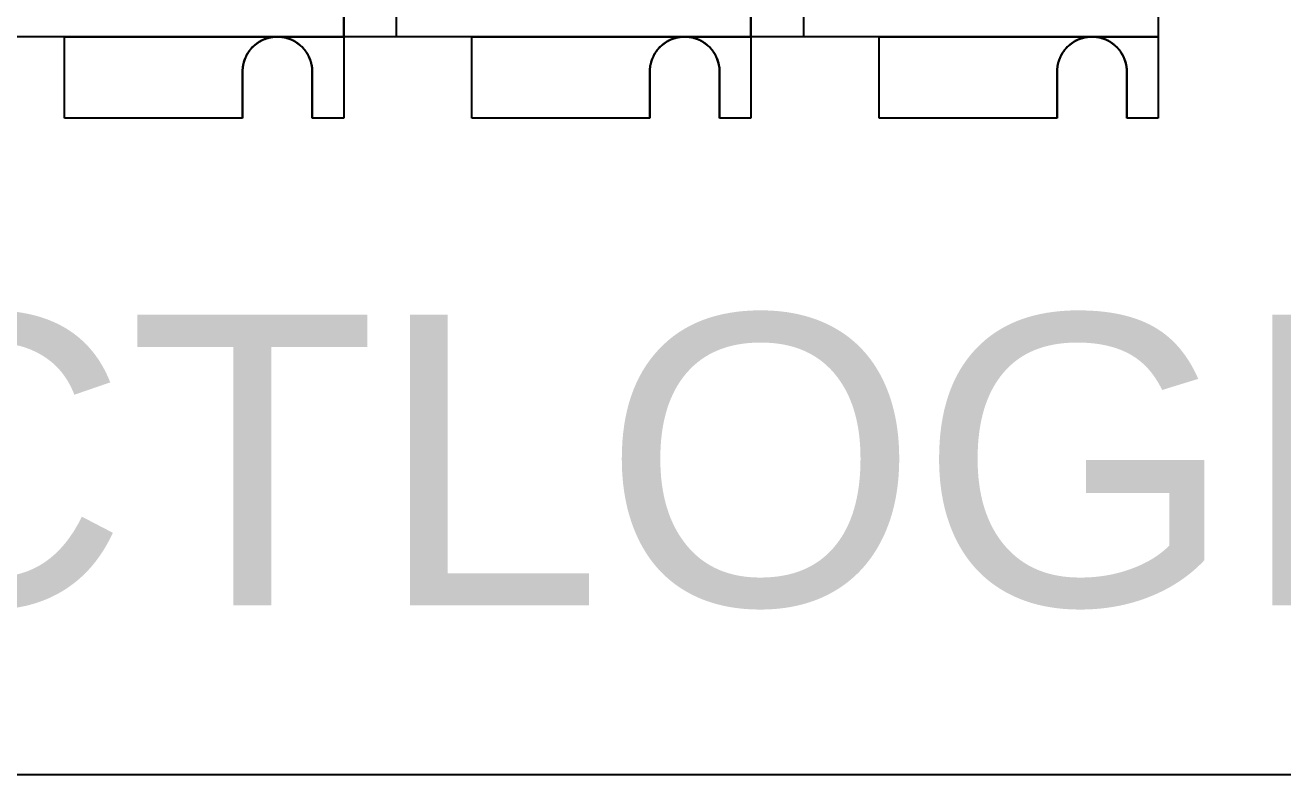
# Paper-space layout 'Sample Network Drawing - A1 Sheet' of a CAD drawing. Extents: x 49 to 806, y 22 to 564.
# Drawn here: x 395.59 to 406.4, y 187.67 to 194.12 of the extents above; entities that cross this region are included whole.
import ezdxf

# ---------------------------------------------------------------- set-up
doc = ezdxf.new("R2010")
doc.units = 0
doc.layers.add('N-ANNO-TEXT-EXST', color=252, linetype='Continuous', lineweight=18)
doc.layers.add('N-EQPM-EXST', color=252, linetype='Continuous', lineweight=25)
doc.styles.add('_CGS_2-5_NOTES', font='arial.ttf', dxfattribs={"height": 2.5})

psp = doc.layouts.new('Sample Network Drawing - A1 Sheet')

# ---------------------------------------------------------------- linework, layer by layer
at = {"layer": 'N-EQPM-EXST'}
for p, q in [((398.781, 205.82, -27.076), (398.781, 194.02, -27.076)), ((402.281, 205.82, -27.076), (402.281, 194.02, -27.076)), ((398.331, 194.02, -27.076), (398.331, 194.42, -27.076)), ((398.331, 194.02, -27.076), (398.331, 194.42, -27.076)), ((398.331, 194.42, -27.076), (398.331, 194.02, -27.076)), ((398.331, 194.42, -27.076), (398.331, 194.02, -27.076)), ((398.331, 194.42, -27.076), (398.331, 193.32, -27.076)), ((401.831, 194.02, -27.076), (401.831, 194.42, -27.076)), ((401.831, 194.02, -27.076), (401.831, 194.42, -27.076)), ((401.831, 194.42, -27.076), (401.831, 194.02, -27.076)), ((401.831, 194.42, -27.076), (401.831, 194.02, -27.076)), ((401.831, 194.42, -27.076), (401.831, 193.32, -27.076)), ((405.331, 194.42, -27.076), (405.331, 194.02, -27.076)), ((405.331, 194.42, -27.076), (405.331, 194.02, -27.076)), ((405.331, 194.42, -27.076), (405.331, 193.32, -27.076)), ((395.931, 194.02, -27.076), (394.831, 194.02, -27.076)), ((398.331, 194.02, -27.076), (395.281, 194.02, -27.076)), ((398.331, 194.02, -27.076), (395.281, 194.02, -27.076)), ((395.931, 194.02, -27.076), (395.931, 194.02, -27.076)), ((395.931, 194.02, -27.076), (397.761, 194.02, -27.076)), ((395.931, 193.32, -27.076), (395.931, 194.02, -27.076)), ((395.931, 194.02, -27.076), (395.931, 194.02, -27.076)), ((395.931, 193.32, -27.076), (395.931, 194.02, -27.076)), ((395.931, 194.02, -27.076), (397.761, 194.02, -27.076)), ((395.931, 193.32, -27.076), (395.931, 194.02, -27.076)), ((397.761, 194.02, -27.076), (398.331, 194.02, -27.076)), ((397.761, 194.02, -27.076), (398.331, 194.02, -27.076)), ((398.781, 194.02, -27.076), (398.331, 194.02, -27.076)), ((398.331, 194.02, -27.076), (398.331, 194.02, -27.076)), ((399.431, 194.02, -27.076), (398.331, 194.02, -27.076)), ((398.331, 194.02, -27.076), (398.331, 194.02, -27.076)), ((398.331, 194.02, -27.076), (398.331, 194.02, -27.076)), ((398.331, 194.02, -27.076), (398.331, 193.32, -27.076)), ((398.331, 194.02, -27.076), (398.331, 194.02, -27.076)), ((398.331, 194.02, -27.076), (398.331, 193.32, -27.076)), ((401.831, 194.02, -27.076), (398.781, 194.02, -27.076)), ((398.781, 194.02, -27.076), (398.781, 194.02, -27.076)), ((401.831, 194.02, -27.076), (398.781, 194.02, -27.076)), ((399.431, 194.02, -27.076), (399.431, 194.02, -27.076)), ((399.431, 194.02, -27.076), (401.261, 194.02, -27.076)), ((399.431, 193.32, -27.076), (399.431, 194.02, -27.076)), ((399.431, 194.02, -27.076), (399.431, 194.02, -27.076)), ((399.431, 193.32, -27.076), (399.431, 194.02, -27.076)), ((399.431, 194.02, -27.076), (401.261, 194.02, -27.076)), ((399.431, 193.32, -27.076), (399.431, 194.02, -27.076)), ((401.261, 194.02, -27.076), (401.831, 194.02, -27.076)), ((401.261, 194.02, -27.076), (401.831, 194.02, -27.076)), ((402.281, 194.02, -27.076), (401.831, 194.02, -27.076)), ((401.831, 194.02, -27.076), (401.831, 194.02, -27.076)), ((402.931, 194.02, -27.076), (401.831, 194.02, -27.076)), ((401.831, 194.02, -27.076), (401.831, 194.02, -27.076)), ((401.831, 194.02, -27.076), (401.831, 194.02, -27.076)), ((401.831, 194.02, -27.076), (401.831, 193.32, -27.076)), ((401.831, 194.02, -27.076), (401.831, 194.02, -27.076)), ((401.831, 194.02, -27.076), (401.831, 193.32, -27.076)), ((405.331, 194.02, -27.076), (402.281, 194.02, -27.076)), ((402.281, 194.02, -27.076), (402.281, 194.02, -27.076)), ((405.331, 194.02, -27.076), (402.281, 194.02, -27.076)), ((402.931, 194.02, -27.076), (402.931, 194.02, -27.076)), ((402.931, 194.02, -27.076), (404.761, 194.02, -27.076)), ((402.931, 193.32, -27.076), (402.931, 194.02, -27.076)), ((402.931, 194.02, -27.076), (402.931, 194.02, -27.076)), ((402.931, 193.32, -27.076), (402.931, 194.02, -27.076)), ((402.931, 194.02, -27.076), (404.761, 194.02, -27.076)), ((402.931, 193.32, -27.076), (402.931, 194.02, -27.076)), ((404.761, 194.02, -27.076), (405.331, 194.02, -27.076)), ((404.761, 194.02, -27.076), (405.331, 194.02, -27.076)), ((405.331, 194.02, -27.076), (405.331, 194.02, -27.076)), ((405.331, 194.02, -27.076), (405.331, 193.32, -27.076)), ((405.331, 194.02, -27.076), (405.331, 194.02, -27.076)), ((405.331, 194.02, -27.076), (405.331, 193.32, -27.076)), ((397.461, 193.32, -27.076), (397.461, 193.72, -27.076)), ((397.461, 193.72, -27.076), (397.461, 193.32, -27.076)), ((397.461, 193.32, -27.076), (397.461, 193.72, -27.076)), ((397.461, 193.72, -27.076), (397.461, 193.72, -27.076)), ((398.061, 193.72, -27.076), (398.061, 193.32, -27.076)), ((398.061, 193.72, -27.076), (398.061, 193.32, -27.076)), ((398.061, 193.32, -27.076), (398.061, 193.72, -27.076)), ((398.061, 193.72, -27.076), (398.061, 193.72, -27.076)), ((400.961, 193.32, -27.076), (400.961, 193.72, -27.076)), ((400.961, 193.72, -27.076), (400.961, 193.32, -27.076)), ((400.961, 193.32, -27.076), (400.961, 193.72, -27.076)), ((400.961, 193.72, -27.076), (400.961, 193.72, -27.076)), ((401.561, 193.72, -27.076), (401.561, 193.32, -27.076)), ((401.561, 193.72, -27.076), (401.561, 193.32, -27.076)), ((401.561, 193.32, -27.076), (401.561, 193.72, -27.076)), ((401.561, 193.72, -27.076), (401.561, 193.72, -27.076)), ((404.461, 193.32, -27.076), (404.461, 193.72, -27.076)), ((404.461, 193.72, -27.076), (404.461, 193.32, -27.076)), ((404.461, 193.32, -27.076), (404.461, 193.72, -27.076)), ((404.461, 193.72, -27.076), (404.461, 193.72, -27.076)), ((405.061, 193.72, -27.076), (405.061, 193.32, -27.076)), ((405.061, 193.72, -27.076), (405.061, 193.32, -27.076)), ((405.061, 193.32, -27.076), (405.061, 193.72, -27.076)), ((405.061, 193.72, -27.076), (405.061, 193.72, -27.076)), ((395.931, 193.32, -27.076), (395.931, 193.32, -27.076)), ((397.461, 193.32, -27.076), (395.931, 193.32, -27.076)), ((397.461, 193.32, -27.076), (395.931, 193.32, -27.076)), ((395.931, 193.32, -27.076), (395.931, 193.32, -27.076)), ((397.461, 193.32, -27.076), (395.931, 193.32, -27.076)), ((397.461, 193.32, -27.076), (397.461, 193.32, -27.076)), ((397.461, 193.32, -27.076), (397.461, 193.32, -27.076)), ((398.061, 193.32, -27.076), (398.061, 193.32, -27.076)), ((398.331, 193.32, -27.076), (398.061, 193.32, -27.076)), ((398.331, 193.32, -27.076), (398.061, 193.32, -27.076)), ((398.331, 193.32, -27.076), (398.061, 193.32, -27.076)), ((398.061, 193.32, -27.076), (398.061, 193.32, -27.076)), ((398.331, 193.32, -27.076), (398.331, 193.32, -27.076)), ((398.331, 193.32, -27.076), (398.331, 193.32, -27.076)), ((399.431, 193.32, -27.076), (399.431, 193.32, -27.076)), ((400.961, 193.32, -27.076), (399.431, 193.32, -27.076)), ((400.961, 193.32, -27.076), (399.431, 193.32, -27.076)), ((399.431, 193.32, -27.076), (399.431, 193.32, -27.076)), ((400.961, 193.32, -27.076), (399.431, 193.32, -27.076)), ((400.961, 193.32, -27.076), (400.961, 193.32, -27.076)), ((400.961, 193.32, -27.076), (400.961, 193.32, -27.076)), ((401.561, 193.32, -27.076), (401.561, 193.32, -27.076)), ((401.831, 193.32, -27.076), (401.561, 193.32, -27.076)), ((401.831, 193.32, -27.076), (401.561, 193.32, -27.076)), ((401.831, 193.32, -27.076), (401.561, 193.32, -27.076)), ((401.561, 193.32, -27.076), (401.561, 193.32, -27.076)), ((401.831, 193.32, -27.076), (401.831, 193.32, -27.076)), ((401.831, 193.32, -27.076), (401.831, 193.32, -27.076)), ((402.931, 193.32, -27.076), (402.931, 193.32, -27.076)), ((404.461, 193.32, -27.076), (402.931, 193.32, -27.076)), ((404.461, 193.32, -27.076), (402.931, 193.32, -27.076)), ((402.931, 193.32, -27.076), (402.931, 193.32, -27.076)), ((404.461, 193.32, -27.076), (402.931, 193.32, -27.076)), ((404.461, 193.32, -27.076), (404.461, 193.32, -27.076)), ((404.461, 193.32, -27.076), (404.461, 193.32, -27.076)), ((405.061, 193.32, -27.076), (405.061, 193.32, -27.076)), ((405.331, 193.32, -27.076), (405.061, 193.32, -27.076)), ((405.331, 193.32, -27.076), (405.061, 193.32, -27.076)), ((405.331, 193.32, -27.076), (405.061, 193.32, -27.076)), ((405.061, 193.32, -27.076), (405.061, 193.32, -27.076)), ((405.331, 193.32, -27.076), (405.331, 193.32, -27.076)), ((405.331, 193.32, -27.076), (405.331, 193.32, -27.076))]:
    psp.add_line(p, q, dxfattribs=at)
psp.add_lwpolyline([(368.815, 214.882), (427.916, 214.882, -0.414214), (430.104, 212.694), (430.104, 189.861, -0.414214), (427.916, 187.673), (368.815, 187.673, -0.414214), (366.627, 189.861), (366.627, 212.694, -0.414214)], format="xyb", close=True, dxfattribs=at)
at = {"layer": 'N-EQPM-EXST', "elevation": -27.076, "flags": 128}
for points in [[(398.061, 193.72), (398.061, 193.722), (398.061, 193.725), (398.061, 193.727), (398.061, 193.729), (398.061, 193.732), (398.061, 193.734), (398.061, 193.737), (398.06, 193.739), (398.06, 193.742), (398.06, 193.744), (398.06, 193.746), (398.06, 193.749), (398.059, 193.751), (398.059, 193.754), (398.059, 193.756), (398.059, 193.758), (398.058, 193.761), (398.058, 193.763), (398.058, 193.766), (398.057, 193.768), (398.057, 193.77), (398.056, 193.773), (398.056, 193.775), (398.055, 193.777), (398.055, 193.78), (398.054, 193.782), (398.054, 193.785), (398.053, 193.787), (398.053, 193.789), (398.052, 193.792), (398.052, 193.794), (398.051, 193.796), (398.051, 193.799), (398.05, 193.801), (398.049, 193.803), (398.049, 193.806), (398.048, 193.808), (398.047, 193.81), (398.046, 193.812), (398.046, 193.815), (398.045, 193.817), (398.044, 193.819), (398.043, 193.822), (398.042, 193.824), (398.042, 193.826), (398.041, 193.828), (398.04, 193.831), (398.039, 193.833), (398.038, 193.835), (398.037, 193.837), (398.036, 193.84), (398.035, 193.842), (398.034, 193.844), (398.033, 193.846), (398.032, 193.848), (398.031, 193.851), (398.03, 193.853), (398.029, 193.855), (398.028, 193.857), (398.027, 193.859), (398.026, 193.861), (398.024, 193.863), (398.023, 193.866), (398.022, 193.868), (398.021, 193.87), (398.02, 193.872), (398.018, 193.874), (398.017, 193.876), (398.016, 193.878), (398.015, 193.88), (398.013, 193.882), (398.012, 193.884), (398.011, 193.886), (398.009, 193.888), (398.008, 193.89), (398.007, 193.892), (398.005, 193.894), (398.004, 193.896), (398.002, 193.898), (398.001, 193.9), (397.999, 193.902), (397.998, 193.904), (397.997, 193.906), (397.995, 193.908), (397.993, 193.91), (397.992, 193.911), (397.99, 193.913), (397.989, 193.915), (397.987, 193.917), (397.986, 193.919), (397.984, 193.921), (397.982, 193.922), (397.981, 193.924), (397.979, 193.926), (397.978, 193.928), (397.976, 193.929), (397.974, 193.931), (397.972, 193.933), (397.971, 193.934), (397.969, 193.936), (397.967, 193.938), (397.965, 193.939), (397.964, 193.941), (397.962, 193.943), (397.96, 193.944), (397.958, 193.946), (397.956, 193.947), (397.955, 193.949), (397.953, 193.951), (397.951, 193.952), (397.949, 193.954), (397.947, 193.955), (397.945, 193.957), (397.943, 193.958), (397.941, 193.96), (397.939, 193.961), (397.938, 193.962), (397.936, 193.964), (397.934, 193.965), (397.932, 193.967), (397.93, 193.968), (397.928, 193.969), (397.926, 193.971), (397.924, 193.972), (397.922, 193.973), (397.919, 193.975), (397.917, 193.976), (397.915, 193.977), (397.913, 193.978), (397.911, 193.98), (397.909, 193.981), (397.907, 193.982), (397.905, 193.983), (397.903, 193.984), (397.901, 193.985), (397.898, 193.987), (397.896, 193.988), (397.894, 193.989), (397.892, 193.99), (397.89, 193.991), (397.888, 193.992), (397.885, 193.993), (397.883, 193.994), (397.881, 193.995), (397.879, 193.996), (397.877, 193.997), (397.874, 193.998), (397.872, 193.999), (397.87, 193.999), (397.868, 194), (397.865, 194.001), (397.863, 194.002), (397.861, 194.003), (397.859, 194.004), (397.856, 194.004), (397.854, 194.005), (397.852, 194.006), (397.849, 194.007), (397.847, 194.007), (397.845, 194.008), (397.842, 194.009), (397.84, 194.009), (397.838, 194.01), (397.835, 194.01), (397.833, 194.011), (397.831, 194.012), (397.828, 194.012), (397.826, 194.013), (397.824, 194.013), (397.821, 194.014), (397.819, 194.014), (397.817, 194.015), (397.814, 194.015), (397.812, 194.015), (397.809, 194.016), (397.807, 194.016), (397.805, 194.017), (397.802, 194.017), (397.8, 194.017), (397.797, 194.018), (397.795, 194.018), (397.793, 194.018), (397.79, 194.018), (397.788, 194.019), (397.785, 194.019), (397.783, 194.019), (397.781, 194.019), (397.778, 194.019), (397.776, 194.019), (397.773, 194.02), (397.771, 194.02), (397.769, 194.02), (397.766, 194.02), (397.764, 194.02), (397.761, 194.02), (397.759, 194.02), (397.757, 194.02), (397.754, 194.02), (397.752, 194.02), (397.749, 194.02), (397.747, 194.019), (397.744, 194.019), (397.742, 194.019), (397.74, 194.019), (397.737, 194.019), (397.735, 194.019), (397.732, 194.018), (397.73, 194.018), (397.728, 194.018), (397.725, 194.018), (397.723, 194.017), (397.72, 194.017), (397.718, 194.017), (397.716, 194.016), (397.713, 194.016), (397.711, 194.015), (397.709, 194.015), (397.706, 194.015), (397.704, 194.014), (397.701, 194.014), (397.699, 194.013), (397.697, 194.013), (397.694, 194.012), (397.692, 194.012), (397.69, 194.011), (397.687, 194.01), (397.685, 194.01), (397.683, 194.009), (397.68, 194.009), (397.678, 194.008), (397.676, 194.007), (397.673, 194.007), (397.671, 194.006), (397.669, 194.005), (397.666, 194.004), (397.664, 194.004), (397.662, 194.003), (397.66, 194.002), (397.657, 194.001), (397.655, 194), (397.653, 193.999), (397.651, 193.999), (397.648, 193.998), (397.646, 193.997), (397.644, 193.996), (397.642, 193.995), (397.639, 193.994), (397.637, 193.993), (397.635, 193.992), (397.633, 193.991), (397.631, 193.99), (397.629, 193.989), (397.626, 193.988), (397.624, 193.987), (397.622, 193.985), (397.62, 193.984), (397.618, 193.983), (397.616, 193.982), (397.614, 193.981), (397.612, 193.98), (397.609, 193.978), (397.607, 193.977), (397.605, 193.976), (397.603, 193.975), (397.601, 193.973), (397.599, 193.972), (397.597, 193.971), (397.595, 193.969), (397.593, 193.968), (397.591, 193.967), (397.589, 193.965), (397.587, 193.964), (397.585, 193.962), (397.583, 193.961), (397.581, 193.96), (397.579, 193.958), (397.578, 193.957), (397.576, 193.955), (397.574, 193.954), (397.572, 193.952), (397.57, 193.951), (397.568, 193.949), (397.566, 193.947), (397.564, 193.946), (397.563, 193.944), (397.561, 193.943), (397.559, 193.941), (397.557, 193.939), (397.556, 193.938), (397.554, 193.936), (397.552, 193.934), (397.55, 193.933), (397.549, 193.931), (397.547, 193.929), (397.545, 193.928), (397.544, 193.926), (397.542, 193.924), (397.54, 193.922), (397.539, 193.921), (397.537, 193.919), (397.535, 193.917), (397.534, 193.915), (397.532, 193.913), (397.531, 193.911), (397.529, 193.91), (397.528, 193.908), (397.526, 193.906), (397.525, 193.904), (397.523, 193.902), (397.522, 193.9), (397.52, 193.898), (397.519, 193.896), (397.518, 193.894), (397.516, 193.892), (397.515, 193.89), (397.513, 193.888), (397.512, 193.886), (397.511, 193.884), (397.509, 193.882), (397.508, 193.88), (397.507, 193.878), (397.506, 193.876), (397.504, 193.874), (397.503, 193.872), (397.502, 193.87), (397.501, 193.868), (397.499, 193.866), (397.498, 193.863), (397.497, 193.861), (397.496, 193.859), (397.495, 193.857), (397.494, 193.855), (397.493, 193.853), (397.492, 193.851), (397.491, 193.848), (397.49, 193.846), (397.489, 193.844), (397.488, 193.842), (397.487, 193.84), (397.486, 193.837), (397.485, 193.835), (397.484, 193.833), (397.483, 193.831), (397.482, 193.828), (397.481, 193.826), (397.48, 193.824), (397.479, 193.822), (397.479, 193.819), (397.478, 193.817), (397.477, 193.815), (397.476, 193.812), (397.476, 193.81), (397.475, 193.808), (397.474, 193.806), (397.474, 193.803), (397.473, 193.801), (397.472, 193.799), (397.472, 193.796), (397.471, 193.794), (397.47, 193.792), (397.47, 193.789), (397.469, 193.787), (397.469, 193.785), (397.468, 193.782), (397.468, 193.78), (397.467, 193.777), (397.467, 193.775), (397.466, 193.773), (397.466, 193.77), (397.466, 193.768), (397.465, 193.766), (397.465, 193.763), (397.464, 193.761), (397.464, 193.758), (397.464, 193.756), (397.464, 193.754), (397.463, 193.751), (397.463, 193.749), (397.463, 193.746), (397.463, 193.744), (397.462, 193.742), (397.462, 193.739), (397.462, 193.737), (397.462, 193.734), (397.462, 193.732), (397.462, 193.729), (397.462, 193.727), (397.462, 193.725), (397.462, 193.722), (397.462, 193.72), (397.462, 193.722), (397.462, 193.725), (397.462, 193.727), (397.462, 193.729), (397.462, 193.732), (397.462, 193.734), (397.462, 193.737), (397.462, 193.739), (397.462, 193.742), (397.463, 193.744), (397.463, 193.746), (397.463, 193.749), (397.463, 193.751), (397.464, 193.754), (397.464, 193.756), (397.464, 193.758), (397.464, 193.761), (397.465, 193.763), (397.465, 193.766), (397.466, 193.768), (397.466, 193.77), (397.466, 193.773), (397.467, 193.775), (397.467, 193.777), (397.468, 193.78), (397.468, 193.782), (397.469, 193.785), (397.469, 193.787), (397.47, 193.789), (397.47, 193.792), (397.471, 193.794), (397.472, 193.796), (397.472, 193.799), (397.473, 193.801), (397.474, 193.803), (397.474, 193.806), (397.475, 193.808), (397.476, 193.81), (397.476, 193.812), (397.477, 193.815), (397.478, 193.817), (397.479, 193.819), (397.479, 193.822), (397.48, 193.824), (397.481, 193.826), (397.482, 193.828), (397.483, 193.831), (397.484, 193.833), (397.485, 193.835), (397.486, 193.837), (397.487, 193.84), (397.488, 193.842), (397.489, 193.844), (397.49, 193.846), (397.491, 193.848), (397.492, 193.851), (397.493, 193.853), (397.494, 193.855), (397.495, 193.857), (397.496, 193.859), (397.497, 193.861), (397.498, 193.863), (397.499, 193.866), (397.501, 193.868), (397.502, 193.87), (397.503, 193.872), (397.504, 193.874), (397.506, 193.876), (397.507, 193.878), (397.508, 193.88), (397.509, 193.882), (397.511, 193.884), (397.512, 193.886), (397.513, 193.888), (397.515, 193.89), (397.516, 193.892), (397.518, 193.894), (397.519, 193.896), (397.52, 193.898), (397.522, 193.9), (397.523, 193.902), (397.525, 193.904), (397.526, 193.906), (397.528, 193.908), (397.529, 193.91), (397.531, 193.911), (397.532, 193.913), (397.534, 193.915), (397.535, 193.917), (397.537, 193.919), (397.539, 193.921), (397.54, 193.922), (397.542, 193.924), (397.544, 193.926), (397.545, 193.928), (397.547, 193.929), (397.549, 193.931), (397.55, 193.933), (397.552, 193.934), (397.554, 193.936), (397.556, 193.938), (397.557, 193.939), (397.559, 193.941), (397.561, 193.943), (397.563, 193.944), (397.564, 193.946), (397.566, 193.947), (397.568, 193.949), (397.57, 193.951), (397.572, 193.952), (397.574, 193.954), (397.576, 193.955), (397.578, 193.957), (397.579, 193.958), (397.581, 193.96), (397.583, 193.961), (397.585, 193.962), (397.587, 193.964), (397.589, 193.965), (397.591, 193.967), (397.593, 193.968), (397.595, 193.969), (397.597, 193.971), (397.599, 193.972), (397.601, 193.973), (397.603, 193.975), (397.605, 193.976), (397.607, 193.977), (397.609, 193.978), (397.612, 193.98), (397.614, 193.981), (397.616, 193.982), (397.618, 193.983), (397.62, 193.984), (397.622, 193.985), (397.624, 193.987), (397.626, 193.988), (397.629, 193.989), (397.631, 193.99), (397.633, 193.991), (397.635, 193.992), (397.637, 193.993), (397.639, 193.994), (397.642, 193.995), (397.644, 193.996), (397.646, 193.997), (397.648, 193.998), (397.651, 193.999), (397.653, 193.999), (397.655, 194), (397.657, 194.001), (397.66, 194.002), (397.662, 194.003), (397.664, 194.004), (397.666, 194.004), (397.669, 194.005), (397.671, 194.006), (397.673, 194.007), (397.676, 194.007), (397.678, 194.008), (397.68, 194.009), (397.683, 194.009), (397.685, 194.01), (397.687, 194.01), (397.69, 194.011), (397.692, 194.012), (397.694, 194.012), (397.697, 194.013), (397.699, 194.013), (397.701, 194.014), (397.704, 194.014), (397.706, 194.015), (397.709, 194.015), (397.711, 194.015), (397.713, 194.016), (397.716, 194.016), (397.718, 194.017), (397.72, 194.017), (397.723, 194.017), (397.725, 194.018), (397.728, 194.018), (397.73, 194.018), (397.732, 194.018), (397.735, 194.019), (397.737, 194.019), (397.74, 194.019), (397.742, 194.019), (397.744, 194.019), (397.747, 194.019), (397.749, 194.02), (397.752, 194.02), (397.754, 194.02), (397.757, 194.02), (397.759, 194.02), (397.761, 194.02), (397.764, 194.02), (397.766, 194.02), (397.769, 194.02), (397.771, 194.02), (397.773, 194.02), (397.776, 194.019), (397.778, 194.019), (397.781, 194.019), (397.783, 194.019), (397.785, 194.019), (397.788, 194.019), (397.79, 194.018), (397.793, 194.018), (397.795, 194.018), (397.797, 194.018), (397.8, 194.017), (397.802, 194.017), (397.805, 194.017), (397.807, 194.016), (397.809, 194.016), (397.812, 194.015), (397.814, 194.015), (397.817, 194.015), (397.819, 194.014), (397.821, 194.014), (397.824, 194.013), (397.826, 194.013), (397.828, 194.012), (397.831, 194.012), (397.833, 194.011), (397.835, 194.01), (397.838, 194.01), (397.84, 194.009), (397.842, 194.009), (397.845, 194.008), (397.847, 194.007), (397.849, 194.007), (397.852, 194.006), (397.854, 194.005), (397.856, 194.004), (397.859, 194.004), (397.861, 194.003), (397.863, 194.002), (397.865, 194.001), (397.868, 194), (397.87, 193.999), (397.872, 193.999), (397.874, 193.998), (397.877, 193.997), (397.879, 193.996), (397.881, 193.995), (397.883, 193.994), (397.885, 193.993), (397.888, 193.992), (397.89, 193.991), (397.892, 193.99), (397.894, 193.989), (397.896, 193.988), (397.898, 193.987), (397.901, 193.985), (397.903, 193.984), (397.905, 193.983), (397.907, 193.982), (397.909, 193.981), (397.911, 193.98), (397.913, 193.978), (397.915, 193.977), (397.917, 193.976), (397.919, 193.975), (397.922, 193.973), (397.924, 193.972), (397.926, 193.971), (397.928, 193.969), (397.93, 193.968), (397.932, 193.967), (397.934, 193.965), (397.936, 193.964), (397.938, 193.962), (397.939, 193.961), (397.941, 193.96), (397.943, 193.958), (397.945, 193.957), (397.947, 193.955), (397.949, 193.954), (397.951, 193.952), (397.953, 193.951), (397.955, 193.949), (397.956, 193.947), (397.958, 193.946), (397.96, 193.944), (397.962, 193.943), (397.964, 193.941), (397.965, 193.939), (397.967, 193.938), (397.969, 193.936), (397.971, 193.934), (397.972, 193.933), (397.974, 193.931), (397.976, 193.929), (397.978, 193.928), (397.979, 193.926), (397.981, 193.924), (397.982, 193.922), (397.984, 193.921), (397.986, 193.919), (397.987, 193.917), (397.989, 193.915), (397.99, 193.913), (397.992, 193.911), (397.993, 193.91), (397.995, 193.908), (397.997, 193.906), (397.998, 193.904), (397.999, 193.902), (398.001, 193.9), (398.002, 193.898), (398.004, 193.896), (398.005, 193.894), (398.007, 193.892), (398.008, 193.89), (398.009, 193.888), (398.011, 193.886), (398.012, 193.884), (398.013, 193.882), (398.015, 193.88), (398.016, 193.878), (398.017, 193.876), (398.018, 193.874), (398.02, 193.872), (398.021, 193.87), (398.022, 193.868), (398.023, 193.866), (398.024, 193.863), (398.026, 193.861), (398.027, 193.859), (398.028, 193.857), (398.029, 193.855), (398.03, 193.853), (398.031, 193.851), (398.032, 193.848), (398.033, 193.846), (398.034, 193.844), (398.035, 193.842), (398.036, 193.84), (398.037, 193.837), (398.038, 193.835), (398.039, 193.833), (398.04, 193.831), (398.041, 193.828), (398.042, 193.826), (398.042, 193.824), (398.043, 193.822), (398.044, 193.819), (398.045, 193.817), (398.046, 193.815), (398.046, 193.812), (398.047, 193.81), (398.048, 193.808), (398.049, 193.806), (398.049, 193.803), (398.05, 193.801), (398.051, 193.799), (398.051, 193.796), (398.052, 193.794), (398.052, 193.792), (398.053, 193.789), (398.053, 193.787), (398.054, 193.785), (398.054, 193.782), (398.055, 193.78), (398.055, 193.777), (398.056, 193.775), (398.056, 193.773), (398.057, 193.77), (398.057, 193.768), (398.058, 193.766), (398.058, 193.763), (398.058, 193.761), (398.059, 193.758), (398.059, 193.756), (398.059, 193.754), (398.059, 193.751), (398.06, 193.749), (398.06, 193.746), (398.06, 193.744), (398.06, 193.742), (398.06, 193.739), (398.061, 193.737), (398.061, 193.734), (398.061, 193.732), (398.061, 193.729), (398.061, 193.727), (398.061, 193.725), (398.061, 193.722)], [(401.561, 193.72), (401.561, 193.722), (401.561, 193.725), (401.561, 193.727), (401.561, 193.729), (401.561, 193.732), (401.561, 193.734), (401.561, 193.737), (401.56, 193.739), (401.56, 193.742), (401.56, 193.744), (401.56, 193.746), (401.56, 193.749), (401.559, 193.751), (401.559, 193.754), (401.559, 193.756), (401.559, 193.758), (401.558, 193.761), (401.558, 193.763), (401.558, 193.766), (401.557, 193.768), (401.557, 193.77), (401.556, 193.773), (401.556, 193.775), (401.555, 193.777), (401.555, 193.78), (401.554, 193.782), (401.554, 193.785), (401.553, 193.787), (401.553, 193.789), (401.552, 193.792), (401.552, 193.794), (401.551, 193.796), (401.551, 193.799), (401.55, 193.801), (401.549, 193.803), (401.549, 193.806), (401.548, 193.808), (401.547, 193.81), (401.546, 193.812), (401.546, 193.815), (401.545, 193.817), (401.544, 193.819), (401.543, 193.822), (401.542, 193.824), (401.542, 193.826), (401.541, 193.828), (401.54, 193.831), (401.539, 193.833), (401.538, 193.835), (401.537, 193.837), (401.536, 193.84), (401.535, 193.842), (401.534, 193.844), (401.533, 193.846), (401.532, 193.848), (401.531, 193.851), (401.53, 193.853), (401.529, 193.855), (401.528, 193.857), (401.527, 193.859), (401.526, 193.861), (401.524, 193.863), (401.523, 193.866), (401.522, 193.868), (401.521, 193.87), (401.52, 193.872), (401.518, 193.874), (401.517, 193.876), (401.516, 193.878), (401.515, 193.88), (401.513, 193.882), (401.512, 193.884), (401.511, 193.886), (401.509, 193.888), (401.508, 193.89), (401.507, 193.892), (401.505, 193.894), (401.504, 193.896), (401.502, 193.898), (401.501, 193.9), (401.499, 193.902), (401.498, 193.904), (401.497, 193.906), (401.495, 193.908), (401.493, 193.91), (401.492, 193.911), (401.49, 193.913), (401.489, 193.915), (401.487, 193.917), (401.486, 193.919), (401.484, 193.921), (401.482, 193.922), (401.481, 193.924), (401.479, 193.926), (401.478, 193.928), (401.476, 193.929), (401.474, 193.931), (401.472, 193.933), (401.471, 193.934), (401.469, 193.936), (401.467, 193.938), (401.465, 193.939), (401.464, 193.941), (401.462, 193.943), (401.46, 193.944), (401.458, 193.946), (401.456, 193.947), (401.455, 193.949), (401.453, 193.951), (401.451, 193.952), (401.449, 193.954), (401.447, 193.955), (401.445, 193.957), (401.443, 193.958), (401.441, 193.96), (401.439, 193.961), (401.438, 193.962), (401.436, 193.964), (401.434, 193.965), (401.432, 193.967), (401.43, 193.968), (401.428, 193.969), (401.426, 193.971), (401.424, 193.972), (401.422, 193.973), (401.419, 193.975), (401.417, 193.976), (401.415, 193.977), (401.413, 193.978), (401.411, 193.98), (401.409, 193.981), (401.407, 193.982), (401.405, 193.983), (401.403, 193.984), (401.401, 193.985), (401.398, 193.987), (401.396, 193.988), (401.394, 193.989), (401.392, 193.99), (401.39, 193.991), (401.388, 193.992), (401.385, 193.993), (401.383, 193.994), (401.381, 193.995), (401.379, 193.996), (401.377, 193.997), (401.374, 193.998), (401.372, 193.999), (401.37, 193.999), (401.368, 194), (401.365, 194.001), (401.363, 194.002), (401.361, 194.003), (401.359, 194.004), (401.356, 194.004), (401.354, 194.005), (401.352, 194.006), (401.349, 194.007), (401.347, 194.007), (401.345, 194.008), (401.342, 194.009), (401.34, 194.009), (401.338, 194.01), (401.335, 194.01), (401.333, 194.011), (401.331, 194.012), (401.328, 194.012), (401.326, 194.013), (401.324, 194.013), (401.321, 194.014), (401.319, 194.014), (401.317, 194.015), (401.314, 194.015), (401.312, 194.015), (401.309, 194.016), (401.307, 194.016), (401.305, 194.017), (401.302, 194.017), (401.3, 194.017), (401.297, 194.018), (401.295, 194.018), (401.293, 194.018), (401.29, 194.018), (401.288, 194.019), (401.285, 194.019), (401.283, 194.019), (401.281, 194.019), (401.278, 194.019), (401.276, 194.019), (401.273, 194.02), (401.271, 194.02), (401.269, 194.02), (401.266, 194.02), (401.264, 194.02), (401.261, 194.02), (401.259, 194.02), (401.257, 194.02), (401.254, 194.02), (401.252, 194.02), (401.249, 194.02), (401.247, 194.019), (401.244, 194.019), (401.242, 194.019), (401.24, 194.019), (401.237, 194.019), (401.235, 194.019), (401.232, 194.018), (401.23, 194.018), (401.228, 194.018), (401.225, 194.018), (401.223, 194.017), (401.22, 194.017), (401.218, 194.017), (401.216, 194.016), (401.213, 194.016), (401.211, 194.015), (401.209, 194.015), (401.206, 194.015), (401.204, 194.014), (401.201, 194.014), (401.199, 194.013), (401.197, 194.013), (401.194, 194.012), (401.192, 194.012), (401.19, 194.011), (401.187, 194.01), (401.185, 194.01), (401.183, 194.009), (401.18, 194.009), (401.178, 194.008), (401.176, 194.007), (401.173, 194.007), (401.171, 194.006), (401.169, 194.005), (401.166, 194.004), (401.164, 194.004), (401.162, 194.003), (401.16, 194.002), (401.157, 194.001), (401.155, 194), (401.153, 193.999), (401.151, 193.999), (401.148, 193.998), (401.146, 193.997), (401.144, 193.996), (401.142, 193.995), (401.139, 193.994), (401.137, 193.993), (401.135, 193.992), (401.133, 193.991), (401.131, 193.99), (401.129, 193.989), (401.126, 193.988), (401.124, 193.987), (401.122, 193.985), (401.12, 193.984), (401.118, 193.983), (401.116, 193.982), (401.114, 193.981), (401.112, 193.98), (401.109, 193.978), (401.107, 193.977), (401.105, 193.976), (401.103, 193.975), (401.101, 193.973), (401.099, 193.972), (401.097, 193.971), (401.095, 193.969), (401.093, 193.968), (401.091, 193.967), (401.089, 193.965), (401.087, 193.964), (401.085, 193.962), (401.083, 193.961), (401.081, 193.96), (401.079, 193.958), (401.078, 193.957), (401.076, 193.955), (401.074, 193.954), (401.072, 193.952), (401.07, 193.951), (401.068, 193.949), (401.066, 193.947), (401.064, 193.946), (401.063, 193.944), (401.061, 193.943), (401.059, 193.941), (401.057, 193.939), (401.056, 193.938), (401.054, 193.936), (401.052, 193.934), (401.05, 193.933), (401.049, 193.931), (401.047, 193.929), (401.045, 193.928), (401.044, 193.926), (401.042, 193.924), (401.04, 193.922), (401.039, 193.921), (401.037, 193.919), (401.035, 193.917), (401.034, 193.915), (401.032, 193.913), (401.031, 193.911), (401.029, 193.91), (401.028, 193.908), (401.026, 193.906), (401.025, 193.904), (401.023, 193.902), (401.022, 193.9), (401.02, 193.898), (401.019, 193.896), (401.018, 193.894), (401.016, 193.892), (401.015, 193.89), (401.013, 193.888), (401.012, 193.886), (401.011, 193.884), (401.009, 193.882), (401.008, 193.88), (401.007, 193.878), (401.006, 193.876), (401.004, 193.874), (401.003, 193.872), (401.002, 193.87), (401.001, 193.868), (400.999, 193.866), (400.998, 193.863), (400.997, 193.861), (400.996, 193.859), (400.995, 193.857), (400.994, 193.855), (400.993, 193.853), (400.992, 193.851), (400.991, 193.848), (400.99, 193.846), (400.989, 193.844), (400.988, 193.842), (400.987, 193.84), (400.986, 193.837), (400.985, 193.835), (400.984, 193.833), (400.983, 193.831), (400.982, 193.828), (400.981, 193.826), (400.98, 193.824), (400.979, 193.822), (400.979, 193.819), (400.978, 193.817), (400.977, 193.815), (400.976, 193.812), (400.976, 193.81), (400.975, 193.808), (400.974, 193.806), (400.974, 193.803), (400.973, 193.801), (400.972, 193.799), (400.972, 193.796), (400.971, 193.794), (400.97, 193.792), (400.97, 193.789), (400.969, 193.787), (400.969, 193.785), (400.968, 193.782), (400.968, 193.78), (400.967, 193.777), (400.967, 193.775), (400.966, 193.773), (400.966, 193.77), (400.966, 193.768), (400.965, 193.766), (400.965, 193.763), (400.964, 193.761), (400.964, 193.758), (400.964, 193.756), (400.964, 193.754), (400.963, 193.751), (400.963, 193.749), (400.963, 193.746), (400.963, 193.744), (400.962, 193.742), (400.962, 193.739), (400.962, 193.737), (400.962, 193.734), (400.962, 193.732), (400.962, 193.729), (400.962, 193.727), (400.962, 193.725), (400.962, 193.722), (400.962, 193.72), (400.962, 193.722), (400.962, 193.725), (400.962, 193.727), (400.962, 193.729), (400.962, 193.732), (400.962, 193.734), (400.962, 193.737), (400.962, 193.739), (400.962, 193.742), (400.963, 193.744), (400.963, 193.746), (400.963, 193.749), (400.963, 193.751), (400.964, 193.754), (400.964, 193.756), (400.964, 193.758), (400.964, 193.761), (400.965, 193.763), (400.965, 193.766), (400.966, 193.768), (400.966, 193.77), (400.966, 193.773), (400.967, 193.775), (400.967, 193.777), (400.968, 193.78), (400.968, 193.782), (400.969, 193.785), (400.969, 193.787), (400.97, 193.789), (400.97, 193.792), (400.971, 193.794), (400.972, 193.796), (400.972, 193.799), (400.973, 193.801), (400.974, 193.803), (400.974, 193.806), (400.975, 193.808), (400.976, 193.81), (400.976, 193.812), (400.977, 193.815), (400.978, 193.817), (400.979, 193.819), (400.979, 193.822), (400.98, 193.824), (400.981, 193.826), (400.982, 193.828), (400.983, 193.831), (400.984, 193.833), (400.985, 193.835), (400.986, 193.837), (400.987, 193.84), (400.988, 193.842), (400.989, 193.844), (400.99, 193.846), (400.991, 193.848), (400.992, 193.851), (400.993, 193.853), (400.994, 193.855), (400.995, 193.857), (400.996, 193.859), (400.997, 193.861), (400.998, 193.863), (400.999, 193.866), (401.001, 193.868), (401.002, 193.87), (401.003, 193.872), (401.004, 193.874), (401.006, 193.876), (401.007, 193.878), (401.008, 193.88), (401.009, 193.882), (401.011, 193.884), (401.012, 193.886), (401.013, 193.888), (401.015, 193.89), (401.016, 193.892), (401.018, 193.894), (401.019, 193.896), (401.02, 193.898), (401.022, 193.9), (401.023, 193.902), (401.025, 193.904), (401.026, 193.906), (401.028, 193.908), (401.029, 193.91), (401.031, 193.911), (401.032, 193.913), (401.034, 193.915), (401.035, 193.917), (401.037, 193.919), (401.039, 193.921), (401.04, 193.922), (401.042, 193.924), (401.044, 193.926), (401.045, 193.928), (401.047, 193.929), (401.049, 193.931), (401.05, 193.933), (401.052, 193.934), (401.054, 193.936), (401.056, 193.938), (401.057, 193.939), (401.059, 193.941), (401.061, 193.943), (401.063, 193.944), (401.064, 193.946), (401.066, 193.947), (401.068, 193.949), (401.07, 193.951), (401.072, 193.952), (401.074, 193.954), (401.076, 193.955), (401.078, 193.957), (401.079, 193.958), (401.081, 193.96), (401.083, 193.961), (401.085, 193.962), (401.087, 193.964), (401.089, 193.965), (401.091, 193.967), (401.093, 193.968), (401.095, 193.969), (401.097, 193.971), (401.099, 193.972), (401.101, 193.973), (401.103, 193.975), (401.105, 193.976), (401.107, 193.977), (401.109, 193.978), (401.112, 193.98), (401.114, 193.981), (401.116, 193.982), (401.118, 193.983), (401.12, 193.984), (401.122, 193.985), (401.124, 193.987), (401.126, 193.988), (401.129, 193.989), (401.131, 193.99), (401.133, 193.991), (401.135, 193.992), (401.137, 193.993), (401.139, 193.994), (401.142, 193.995), (401.144, 193.996), (401.146, 193.997), (401.148, 193.998), (401.151, 193.999), (401.153, 193.999), (401.155, 194), (401.157, 194.001), (401.16, 194.002), (401.162, 194.003), (401.164, 194.004), (401.166, 194.004), (401.169, 194.005), (401.171, 194.006), (401.173, 194.007), (401.176, 194.007), (401.178, 194.008), (401.18, 194.009), (401.183, 194.009), (401.185, 194.01), (401.187, 194.01), (401.19, 194.011), (401.192, 194.012), (401.194, 194.012), (401.197, 194.013), (401.199, 194.013), (401.201, 194.014), (401.204, 194.014), (401.206, 194.015), (401.209, 194.015), (401.211, 194.015), (401.213, 194.016), (401.216, 194.016), (401.218, 194.017), (401.22, 194.017), (401.223, 194.017), (401.225, 194.018), (401.228, 194.018), (401.23, 194.018), (401.232, 194.018), (401.235, 194.019), (401.237, 194.019), (401.24, 194.019), (401.242, 194.019), (401.244, 194.019), (401.247, 194.019), (401.249, 194.02), (401.252, 194.02), (401.254, 194.02), (401.257, 194.02), (401.259, 194.02), (401.261, 194.02), (401.264, 194.02), (401.266, 194.02), (401.269, 194.02), (401.271, 194.02), (401.273, 194.02), (401.276, 194.019), (401.278, 194.019), (401.281, 194.019), (401.283, 194.019), (401.285, 194.019), (401.288, 194.019), (401.29, 194.018), (401.293, 194.018), (401.295, 194.018), (401.297, 194.018), (401.3, 194.017), (401.302, 194.017), (401.305, 194.017), (401.307, 194.016), (401.309, 194.016), (401.312, 194.015), (401.314, 194.015), (401.317, 194.015), (401.319, 194.014), (401.321, 194.014), (401.324, 194.013), (401.326, 194.013), (401.328, 194.012), (401.331, 194.012), (401.333, 194.011), (401.335, 194.01), (401.338, 194.01), (401.34, 194.009), (401.342, 194.009), (401.345, 194.008), (401.347, 194.007), (401.349, 194.007), (401.352, 194.006), (401.354, 194.005), (401.356, 194.004), (401.359, 194.004), (401.361, 194.003), (401.363, 194.002), (401.365, 194.001), (401.368, 194), (401.37, 193.999), (401.372, 193.999), (401.374, 193.998), (401.377, 193.997), (401.379, 193.996), (401.381, 193.995), (401.383, 193.994), (401.385, 193.993), (401.388, 193.992), (401.39, 193.991), (401.392, 193.99), (401.394, 193.989), (401.396, 193.988), (401.398, 193.987), (401.401, 193.985), (401.403, 193.984), (401.405, 193.983), (401.407, 193.982), (401.409, 193.981), (401.411, 193.98), (401.413, 193.978), (401.415, 193.977), (401.417, 193.976), (401.419, 193.975), (401.422, 193.973), (401.424, 193.972), (401.426, 193.971), (401.428, 193.969), (401.43, 193.968), (401.432, 193.967), (401.434, 193.965), (401.436, 193.964), (401.438, 193.962), (401.439, 193.961), (401.441, 193.96), (401.443, 193.958), (401.445, 193.957), (401.447, 193.955), (401.449, 193.954), (401.451, 193.952), (401.453, 193.951), (401.455, 193.949), (401.456, 193.947), (401.458, 193.946), (401.46, 193.944), (401.462, 193.943), (401.464, 193.941), (401.465, 193.939), (401.467, 193.938), (401.469, 193.936), (401.471, 193.934), (401.472, 193.933), (401.474, 193.931), (401.476, 193.929), (401.478, 193.928), (401.479, 193.926), (401.481, 193.924), (401.482, 193.922), (401.484, 193.921), (401.486, 193.919), (401.487, 193.917), (401.489, 193.915), (401.49, 193.913), (401.492, 193.911), (401.493, 193.91), (401.495, 193.908), (401.497, 193.906), (401.498, 193.904), (401.499, 193.902), (401.501, 193.9), (401.502, 193.898), (401.504, 193.896), (401.505, 193.894), (401.507, 193.892), (401.508, 193.89), (401.509, 193.888), (401.511, 193.886), (401.512, 193.884), (401.513, 193.882), (401.515, 193.88), (401.516, 193.878), (401.517, 193.876), (401.518, 193.874), (401.52, 193.872), (401.521, 193.87), (401.522, 193.868), (401.523, 193.866), (401.524, 193.863), (401.526, 193.861), (401.527, 193.859), (401.528, 193.857), (401.529, 193.855), (401.53, 193.853), (401.531, 193.851), (401.532, 193.848), (401.533, 193.846), (401.534, 193.844), (401.535, 193.842), (401.536, 193.84), (401.537, 193.837), (401.538, 193.835), (401.539, 193.833), (401.54, 193.831), (401.541, 193.828), (401.542, 193.826), (401.542, 193.824), (401.543, 193.822), (401.544, 193.819), (401.545, 193.817), (401.546, 193.815), (401.546, 193.812), (401.547, 193.81), (401.548, 193.808), (401.549, 193.806), (401.549, 193.803), (401.55, 193.801), (401.551, 193.799), (401.551, 193.796), (401.552, 193.794), (401.552, 193.792), (401.553, 193.789), (401.553, 193.787), (401.554, 193.785), (401.554, 193.782), (401.555, 193.78), (401.555, 193.777), (401.556, 193.775), (401.556, 193.773), (401.557, 193.77), (401.557, 193.768), (401.558, 193.766), (401.558, 193.763), (401.558, 193.761), (401.559, 193.758), (401.559, 193.756), (401.559, 193.754), (401.559, 193.751), (401.56, 193.749), (401.56, 193.746), (401.56, 193.744), (401.56, 193.742), (401.56, 193.739), (401.561, 193.737), (401.561, 193.734), (401.561, 193.732), (401.561, 193.729), (401.561, 193.727), (401.561, 193.725), (401.561, 193.722)], [(405.061, 193.72), (405.061, 193.722), (405.061, 193.725), (405.061, 193.727), (405.061, 193.729), (405.061, 193.732), (405.061, 193.734), (405.061, 193.737), (405.06, 193.739), (405.06, 193.742), (405.06, 193.744), (405.06, 193.746), (405.06, 193.749), (405.059, 193.751), (405.059, 193.754), (405.059, 193.756), (405.059, 193.758), (405.058, 193.761), (405.058, 193.763), (405.058, 193.766), (405.057, 193.768), (405.057, 193.77), (405.056, 193.773), (405.056, 193.775), (405.055, 193.777), (405.055, 193.78), (405.054, 193.782), (405.054, 193.785), (405.053, 193.787), (405.053, 193.789), (405.052, 193.792), (405.052, 193.794), (405.051, 193.796), (405.051, 193.799), (405.05, 193.801), (405.049, 193.803), (405.049, 193.806), (405.048, 193.808), (405.047, 193.81), (405.046, 193.812), (405.046, 193.815), (405.045, 193.817), (405.044, 193.819), (405.043, 193.822), (405.042, 193.824), (405.042, 193.826), (405.041, 193.828), (405.04, 193.831), (405.039, 193.833), (405.038, 193.835), (405.037, 193.837), (405.036, 193.84), (405.035, 193.842), (405.034, 193.844), (405.033, 193.846), (405.032, 193.848), (405.031, 193.851), (405.03, 193.853), (405.029, 193.855), (405.028, 193.857), (405.027, 193.859), (405.026, 193.861), (405.024, 193.863), (405.023, 193.866), (405.022, 193.868), (405.021, 193.87), (405.02, 193.872), (405.018, 193.874), (405.017, 193.876), (405.016, 193.878), (405.015, 193.88), (405.013, 193.882), (405.012, 193.884), (405.011, 193.886), (405.009, 193.888), (405.008, 193.89), (405.007, 193.892), (405.005, 193.894), (405.004, 193.896), (405.002, 193.898), (405.001, 193.9), (404.999, 193.902), (404.998, 193.904), (404.997, 193.906), (404.995, 193.908), (404.993, 193.91), (404.992, 193.911), (404.99, 193.913), (404.989, 193.915), (404.987, 193.917), (404.986, 193.919), (404.984, 193.921), (404.982, 193.922), (404.981, 193.924), (404.979, 193.926), (404.978, 193.928), (404.976, 193.929), (404.974, 193.931), (404.972, 193.933), (404.971, 193.934), (404.969, 193.936), (404.967, 193.938), (404.965, 193.939), (404.964, 193.941), (404.962, 193.943), (404.96, 193.944), (404.958, 193.946), (404.956, 193.947), (404.955, 193.949), (404.953, 193.951), (404.951, 193.952), (404.949, 193.954), (404.947, 193.955), (404.945, 193.957), (404.943, 193.958), (404.941, 193.96), (404.939, 193.961), (404.938, 193.962), (404.936, 193.964), (404.934, 193.965), (404.932, 193.967), (404.93, 193.968), (404.928, 193.969), (404.926, 193.971), (404.924, 193.972), (404.922, 193.973), (404.919, 193.975), (404.917, 193.976), (404.915, 193.977), (404.913, 193.978), (404.911, 193.98), (404.909, 193.981), (404.907, 193.982), (404.905, 193.983), (404.903, 193.984), (404.901, 193.985), (404.898, 193.987), (404.896, 193.988), (404.894, 193.989), (404.892, 193.99), (404.89, 193.991), (404.888, 193.992), (404.885, 193.993), (404.883, 193.994), (404.881, 193.995), (404.879, 193.996), (404.877, 193.997), (404.874, 193.998), (404.872, 193.999), (404.87, 193.999), (404.868, 194), (404.865, 194.001), (404.863, 194.002), (404.861, 194.003), (404.859, 194.004), (404.856, 194.004), (404.854, 194.005), (404.852, 194.006), (404.849, 194.007), (404.847, 194.007), (404.845, 194.008), (404.842, 194.009), (404.84, 194.009), (404.838, 194.01), (404.835, 194.01), (404.833, 194.011), (404.831, 194.012), (404.828, 194.012), (404.826, 194.013), (404.824, 194.013), (404.821, 194.014), (404.819, 194.014), (404.817, 194.015), (404.814, 194.015), (404.812, 194.015), (404.809, 194.016), (404.807, 194.016), (404.805, 194.017), (404.802, 194.017), (404.8, 194.017), (404.797, 194.018), (404.795, 194.018), (404.793, 194.018), (404.79, 194.018), (404.788, 194.019), (404.785, 194.019), (404.783, 194.019), (404.781, 194.019), (404.778, 194.019), (404.776, 194.019), (404.773, 194.02), (404.771, 194.02), (404.769, 194.02), (404.766, 194.02), (404.764, 194.02), (404.761, 194.02), (404.759, 194.02), (404.757, 194.02), (404.754, 194.02), (404.752, 194.02), (404.749, 194.02), (404.747, 194.019), (404.744, 194.019), (404.742, 194.019), (404.74, 194.019), (404.737, 194.019), (404.735, 194.019), (404.732, 194.018), (404.73, 194.018), (404.728, 194.018), (404.725, 194.018), (404.723, 194.017), (404.72, 194.017), (404.718, 194.017), (404.716, 194.016), (404.713, 194.016), (404.711, 194.015), (404.709, 194.015), (404.706, 194.015), (404.704, 194.014), (404.701, 194.014), (404.699, 194.013), (404.697, 194.013), (404.694, 194.012), (404.692, 194.012), (404.69, 194.011), (404.687, 194.01), (404.685, 194.01), (404.683, 194.009), (404.68, 194.009), (404.678, 194.008), (404.676, 194.007), (404.673, 194.007), (404.671, 194.006), (404.669, 194.005), (404.666, 194.004), (404.664, 194.004), (404.662, 194.003), (404.66, 194.002), (404.657, 194.001), (404.655, 194), (404.653, 193.999), (404.651, 193.999), (404.648, 193.998), (404.646, 193.997), (404.644, 193.996), (404.642, 193.995), (404.639, 193.994), (404.637, 193.993), (404.635, 193.992), (404.633, 193.991), (404.631, 193.99), (404.629, 193.989), (404.626, 193.988), (404.624, 193.987), (404.622, 193.985), (404.62, 193.984), (404.618, 193.983), (404.616, 193.982), (404.614, 193.981), (404.612, 193.98), (404.609, 193.978), (404.607, 193.977), (404.605, 193.976), (404.603, 193.975), (404.601, 193.973), (404.599, 193.972), (404.597, 193.971), (404.595, 193.969), (404.593, 193.968), (404.591, 193.967), (404.589, 193.965), (404.587, 193.964), (404.585, 193.962), (404.583, 193.961), (404.581, 193.96), (404.579, 193.958), (404.578, 193.957), (404.576, 193.955), (404.574, 193.954), (404.572, 193.952), (404.57, 193.951), (404.568, 193.949), (404.566, 193.947), (404.564, 193.946), (404.563, 193.944), (404.561, 193.943), (404.559, 193.941), (404.557, 193.939), (404.556, 193.938), (404.554, 193.936), (404.552, 193.934), (404.55, 193.933), (404.549, 193.931), (404.547, 193.929), (404.545, 193.928), (404.544, 193.926), (404.542, 193.924), (404.54, 193.922), (404.539, 193.921), (404.537, 193.919), (404.535, 193.917), (404.534, 193.915), (404.532, 193.913), (404.531, 193.911), (404.529, 193.91), (404.528, 193.908), (404.526, 193.906), (404.525, 193.904), (404.523, 193.902), (404.522, 193.9), (404.52, 193.898), (404.519, 193.896), (404.518, 193.894), (404.516, 193.892), (404.515, 193.89), (404.513, 193.888), (404.512, 193.886), (404.511, 193.884), (404.509, 193.882), (404.508, 193.88), (404.507, 193.878), (404.506, 193.876), (404.504, 193.874), (404.503, 193.872), (404.502, 193.87), (404.501, 193.868), (404.499, 193.866), (404.498, 193.863), (404.497, 193.861), (404.496, 193.859), (404.495, 193.857), (404.494, 193.855), (404.493, 193.853), (404.492, 193.851), (404.491, 193.848), (404.49, 193.846), (404.489, 193.844), (404.488, 193.842), (404.487, 193.84), (404.486, 193.837), (404.485, 193.835), (404.484, 193.833), (404.483, 193.831), (404.482, 193.828), (404.481, 193.826), (404.48, 193.824), (404.479, 193.822), (404.479, 193.819), (404.478, 193.817), (404.477, 193.815), (404.476, 193.812), (404.476, 193.81), (404.475, 193.808), (404.474, 193.806), (404.474, 193.803), (404.473, 193.801), (404.472, 193.799), (404.472, 193.796), (404.471, 193.794), (404.47, 193.792), (404.47, 193.789), (404.469, 193.787), (404.469, 193.785), (404.468, 193.782), (404.468, 193.78), (404.467, 193.777), (404.467, 193.775), (404.466, 193.773), (404.466, 193.77), (404.466, 193.768), (404.465, 193.766), (404.465, 193.763), (404.464, 193.761), (404.464, 193.758), (404.464, 193.756), (404.464, 193.754), (404.463, 193.751), (404.463, 193.749), (404.463, 193.746), (404.463, 193.744), (404.462, 193.742), (404.462, 193.739), (404.462, 193.737), (404.462, 193.734), (404.462, 193.732), (404.462, 193.729), (404.462, 193.727), (404.462, 193.725), (404.462, 193.722), (404.462, 193.72), (404.462, 193.722), (404.462, 193.725), (404.462, 193.727), (404.462, 193.729), (404.462, 193.732), (404.462, 193.734), (404.462, 193.737), (404.462, 193.739), (404.462, 193.742), (404.463, 193.744), (404.463, 193.746), (404.463, 193.749), (404.463, 193.751), (404.464, 193.754), (404.464, 193.756), (404.464, 193.758), (404.464, 193.761), (404.465, 193.763), (404.465, 193.766), (404.466, 193.768), (404.466, 193.77), (404.466, 193.773), (404.467, 193.775), (404.467, 193.777), (404.468, 193.78), (404.468, 193.782), (404.469, 193.785), (404.469, 193.787), (404.47, 193.789), (404.47, 193.792), (404.471, 193.794), (404.472, 193.796), (404.472, 193.799), (404.473, 193.801), (404.474, 193.803), (404.474, 193.806), (404.475, 193.808), (404.476, 193.81), (404.476, 193.812), (404.477, 193.815), (404.478, 193.817), (404.479, 193.819), (404.479, 193.822), (404.48, 193.824), (404.481, 193.826), (404.482, 193.828), (404.483, 193.831), (404.484, 193.833), (404.485, 193.835), (404.486, 193.837), (404.487, 193.84), (404.488, 193.842), (404.489, 193.844), (404.49, 193.846), (404.491, 193.848), (404.492, 193.851), (404.493, 193.853), (404.494, 193.855), (404.495, 193.857), (404.496, 193.859), (404.497, 193.861), (404.498, 193.863), (404.499, 193.866), (404.501, 193.868), (404.502, 193.87), (404.503, 193.872), (404.504, 193.874), (404.506, 193.876), (404.507, 193.878), (404.508, 193.88), (404.509, 193.882), (404.511, 193.884), (404.512, 193.886), (404.513, 193.888), (404.515, 193.89), (404.516, 193.892), (404.518, 193.894), (404.519, 193.896), (404.52, 193.898), (404.522, 193.9), (404.523, 193.902), (404.525, 193.904), (404.526, 193.906), (404.528, 193.908), (404.529, 193.91), (404.531, 193.911), (404.532, 193.913), (404.534, 193.915), (404.535, 193.917), (404.537, 193.919), (404.539, 193.921), (404.54, 193.922), (404.542, 193.924), (404.544, 193.926), (404.545, 193.928), (404.547, 193.929), (404.549, 193.931), (404.55, 193.933), (404.552, 193.934), (404.554, 193.936), (404.556, 193.938), (404.557, 193.939), (404.559, 193.941), (404.561, 193.943), (404.563, 193.944), (404.564, 193.946), (404.566, 193.947), (404.568, 193.949), (404.57, 193.951), (404.572, 193.952), (404.574, 193.954), (404.576, 193.955), (404.578, 193.957), (404.579, 193.958), (404.581, 193.96), (404.583, 193.961), (404.585, 193.962), (404.587, 193.964), (404.589, 193.965), (404.591, 193.967), (404.593, 193.968), (404.595, 193.969), (404.597, 193.971), (404.599, 193.972), (404.601, 193.973), (404.603, 193.975), (404.605, 193.976), (404.607, 193.977), (404.609, 193.978), (404.612, 193.98), (404.614, 193.981), (404.616, 193.982), (404.618, 193.983), (404.62, 193.984), (404.622, 193.985), (404.624, 193.987), (404.626, 193.988), (404.629, 193.989), (404.631, 193.99), (404.633, 193.991), (404.635, 193.992), (404.637, 193.993), (404.639, 193.994), (404.642, 193.995), (404.644, 193.996), (404.646, 193.997), (404.648, 193.998), (404.651, 193.999), (404.653, 193.999), (404.655, 194), (404.657, 194.001), (404.66, 194.002), (404.662, 194.003), (404.664, 194.004), (404.666, 194.004), (404.669, 194.005), (404.671, 194.006), (404.673, 194.007), (404.676, 194.007), (404.678, 194.008), (404.68, 194.009), (404.683, 194.009), (404.685, 194.01), (404.687, 194.01), (404.69, 194.011), (404.692, 194.012), (404.694, 194.012), (404.697, 194.013), (404.699, 194.013), (404.701, 194.014), (404.704, 194.014), (404.706, 194.015), (404.709, 194.015), (404.711, 194.015), (404.713, 194.016), (404.716, 194.016), (404.718, 194.017), (404.72, 194.017), (404.723, 194.017), (404.725, 194.018), (404.728, 194.018), (404.73, 194.018), (404.732, 194.018), (404.735, 194.019), (404.737, 194.019), (404.74, 194.019), (404.742, 194.019), (404.744, 194.019), (404.747, 194.019), (404.749, 194.02), (404.752, 194.02), (404.754, 194.02), (404.757, 194.02), (404.759, 194.02), (404.761, 194.02), (404.764, 194.02), (404.766, 194.02), (404.769, 194.02), (404.771, 194.02), (404.773, 194.02), (404.776, 194.019), (404.778, 194.019), (404.781, 194.019), (404.783, 194.019), (404.785, 194.019), (404.788, 194.019), (404.79, 194.018), (404.793, 194.018), (404.795, 194.018), (404.797, 194.018), (404.8, 194.017), (404.802, 194.017), (404.805, 194.017), (404.807, 194.016), (404.809, 194.016), (404.812, 194.015), (404.814, 194.015), (404.817, 194.015), (404.819, 194.014), (404.821, 194.014), (404.824, 194.013), (404.826, 194.013), (404.828, 194.012), (404.831, 194.012), (404.833, 194.011), (404.835, 194.01), (404.838, 194.01), (404.84, 194.009), (404.842, 194.009), (404.845, 194.008), (404.847, 194.007), (404.849, 194.007), (404.852, 194.006), (404.854, 194.005), (404.856, 194.004), (404.859, 194.004), (404.861, 194.003), (404.863, 194.002), (404.865, 194.001), (404.868, 194), (404.87, 193.999), (404.872, 193.999), (404.874, 193.998), (404.877, 193.997), (404.879, 193.996), (404.881, 193.995), (404.883, 193.994), (404.885, 193.993), (404.888, 193.992), (404.89, 193.991), (404.892, 193.99), (404.894, 193.989), (404.896, 193.988), (404.898, 193.987), (404.901, 193.985), (404.903, 193.984), (404.905, 193.983), (404.907, 193.982), (404.909, 193.981), (404.911, 193.98), (404.913, 193.978), (404.915, 193.977), (404.917, 193.976), (404.919, 193.975), (404.922, 193.973), (404.924, 193.972), (404.926, 193.971), (404.928, 193.969), (404.93, 193.968), (404.932, 193.967), (404.934, 193.965), (404.936, 193.964), (404.938, 193.962), (404.939, 193.961), (404.941, 193.96), (404.943, 193.958), (404.945, 193.957), (404.947, 193.955), (404.949, 193.954), (404.951, 193.952), (404.953, 193.951), (404.955, 193.949), (404.956, 193.947), (404.958, 193.946), (404.96, 193.944), (404.962, 193.943), (404.964, 193.941), (404.965, 193.939), (404.967, 193.938), (404.969, 193.936), (404.971, 193.934), (404.972, 193.933), (404.974, 193.931), (404.976, 193.929), (404.978, 193.928), (404.979, 193.926), (404.981, 193.924), (404.982, 193.922), (404.984, 193.921), (404.986, 193.919), (404.987, 193.917), (404.989, 193.915), (404.99, 193.913), (404.992, 193.911), (404.993, 193.91), (404.995, 193.908), (404.997, 193.906), (404.998, 193.904), (404.999, 193.902), (405.001, 193.9), (405.002, 193.898), (405.004, 193.896), (405.005, 193.894), (405.007, 193.892), (405.008, 193.89), (405.009, 193.888), (405.011, 193.886), (405.012, 193.884), (405.013, 193.882), (405.015, 193.88), (405.016, 193.878), (405.017, 193.876), (405.018, 193.874), (405.02, 193.872), (405.021, 193.87), (405.022, 193.868), (405.023, 193.866), (405.024, 193.863), (405.026, 193.861), (405.027, 193.859), (405.028, 193.857), (405.029, 193.855), (405.03, 193.853), (405.031, 193.851), (405.032, 193.848), (405.033, 193.846), (405.034, 193.844), (405.035, 193.842), (405.036, 193.84), (405.037, 193.837), (405.038, 193.835), (405.039, 193.833), (405.04, 193.831), (405.041, 193.828), (405.042, 193.826), (405.042, 193.824), (405.043, 193.822), (405.044, 193.819), (405.045, 193.817), (405.046, 193.815), (405.046, 193.812), (405.047, 193.81), (405.048, 193.808), (405.049, 193.806), (405.049, 193.803), (405.05, 193.801), (405.051, 193.799), (405.051, 193.796), (405.052, 193.794), (405.052, 193.792), (405.053, 193.789), (405.053, 193.787), (405.054, 193.785), (405.054, 193.782), (405.055, 193.78), (405.055, 193.777), (405.056, 193.775), (405.056, 193.773), (405.057, 193.77), (405.057, 193.768), (405.058, 193.766), (405.058, 193.763), (405.058, 193.761), (405.059, 193.758), (405.059, 193.756), (405.059, 193.754), (405.059, 193.751), (405.06, 193.749), (405.06, 193.746), (405.06, 193.744), (405.06, 193.742), (405.06, 193.739), (405.061, 193.737), (405.061, 193.734), (405.061, 193.732), (405.061, 193.729), (405.061, 193.727), (405.061, 193.725), (405.061, 193.722)]]:
    psp.add_lwpolyline(points, close=True, dxfattribs=at)
at = {"layer": 'N-EQPM-EXST'}
for centre, start, end in [((397.761, 193.72, -27.076), 90, 180), ((397.761, 193.72, -27.076), 0, 90), ((401.261, 193.72, -27.076), 90, 180), ((401.261, 193.72, -27.076), 0, 90), ((404.761, 193.72, -27.076), 90, 180), ((404.761, 193.72, -27.076), 0, 90)]:
    psp.add_arc(centre, 0.3, start, end, dxfattribs=at)

# ---------------------------------------------------------------- texts
at = {"layer": 'N-ANNO-TEXT-EXST', "insert": (392.406, 191.63), "char_height": 2.5, "width": 51.10865, "attachment_point": 2, "style": '_CGS_2-5_NOTES'}
psp.add_mtext('AB COMPACTLOGIX', dxfattribs=at)

doc.saveas('drawing.dxf')
